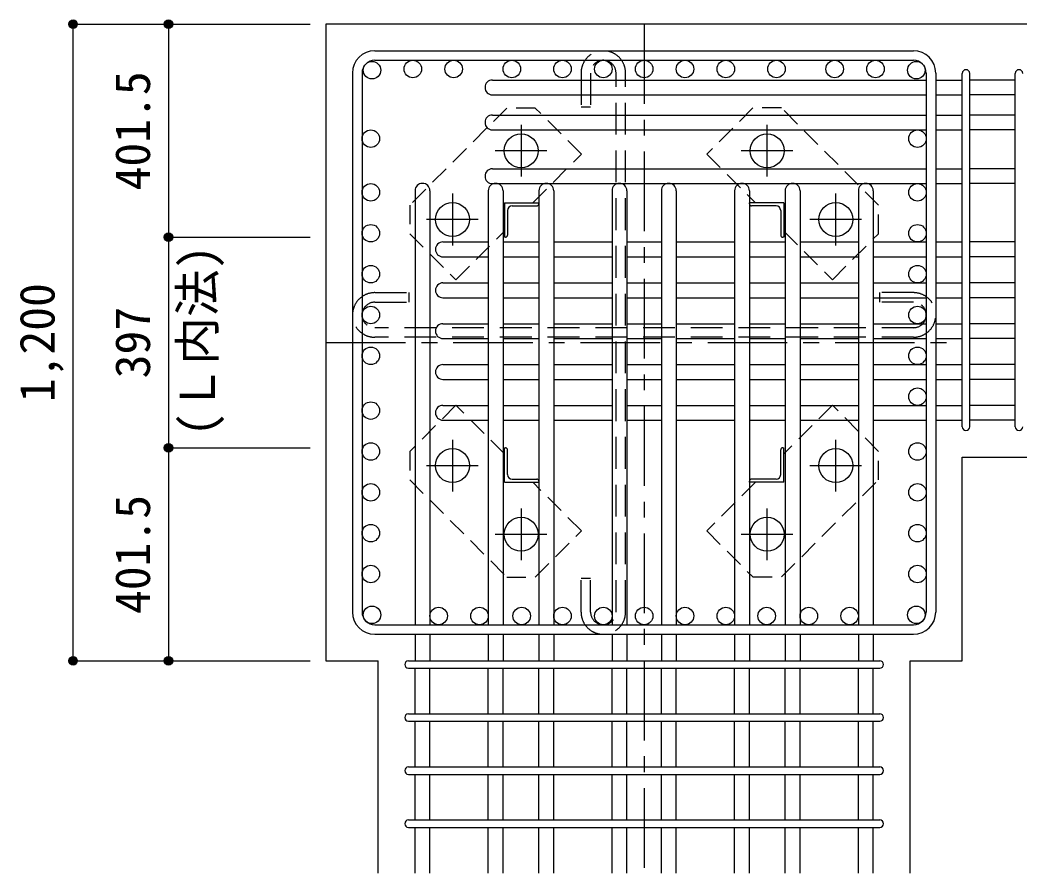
# Model space of a CAD drawing. Units: millimetres at full size, sheet at 1:30. Extents: x -5973 to 5954, y -4195 to 4201.
# Drawn here: x -625 to 1259, y -2526 to -918 of the extents above; entities that cross this region are included whole.
import ezdxf
from ezdxf.enums import TextEntityAlignment as Align

# ---------------------------------------------------------------- set-up
doc = ezdxf.new("R2010")
doc.units = ezdxf.units.MM
doc.header["$LTSCALE"] = 30
doc.header["$PDMODE"] = 32
doc.header["$PDSIZE"] = 15
for name, pattern in [('CHAIN1', [8, 5, -1, 1, -1]), ('DASHED1', [1.8, 1.2, -0.6]), ('DASHED2', [3, 2, -1])]:
    doc.linetypes.add(name, pattern=pattern)
for name, color, linetype in [('0-1_躯体線', 2, 'Continuous'), ('0-2_アンカーボルト', 4, 'CHAIN1'), ('0-3_立上り筋', 3, 'Continuous'), ('0-4_フープ筋', 7, 'Continuous'), ('0-5_基礎梁筋', 7, 'Continuous'), ('0-6_スタラップ筋', 7, 'Continuous'), ('0-7_文字', 4, 'Continuous'), ('0-9_プレート', 4, 'DASHED1'), ('0-A_アングル', 4, 'Continuous'), ('0-C', 7, 'DASHED2'), ('0-D_寸法', 4, 'Continuous')]:
    doc.layers.add(name, color=color, linetype=linetype)
doc.styles.add('ＭＳ ゴシック', font='')
doc.styles.get('ＭＳ ゴシック').set_extended_font_data('MS Gothic')

msp = doc.modelspace()

# ---------------------------------------------------------------- linework, layer by layer
at = {"layer": '0-1_躯体線'}
for p, q in [((1552.44, -926.09), (-47.56, -926.09)), ((-47.56, -926.09), (-47.56, -2126.09)), ((1152.44, -1742.09), (1552.44, -1742.09)), ((1152.44, -2126.09), (1152.44, -1742.09)), ((-47.56, -2126.09), (50.94, -2126.09)), ((50.94, -2526.09), (50.94, -2126.09)), ((1053.94, -2526.09), (1053.94, -2126.09)), ((1053.94, -2126.09), (1152.44, -2126.09))]:
    msp.add_line(p, q, dxfattribs=at)
at = {"layer": '0-2_アンカーボルト'}
for p, q in [((320.44, -1115.89), (320.44, -1213.39)), ((784.44, -1213.39), (784.44, -1115.89)), ((369.24, -1164.59), (271.74, -1164.59)), ((833.14, -1164.59), (735.64, -1164.59)), ((190.94, -1245.39), (190.94, -1342.89)), ((913.94, -1342.89), (913.94, -1245.39)), ((239.74, -1294.09), (142.24, -1294.09)), ((962.64, -1294.09), (865.14, -1294.09)), ((190.94, -1709.29), (190.94, -1806.79)), ((913.94, -1806.79), (913.94, -1709.29)), ((142.24, -1758.09), (239.74, -1758.09)), ((865.14, -1758.09), (962.64, -1758.09)), ((320.44, -1838.79), (320.44, -1936.29)), ((784.44, -1936.29), (784.44, -1838.79)), ((271.74, -1887.59), (369.24, -1887.59)), ((735.64, -1887.59), (833.14, -1887.59))]:
    msp.add_line(p, q, dxfattribs=at)
at = {"layer": '0-2_アンカーボルト', "color": 3, "linetype": 'Continuous'}
for centre in [(320.44, -1164.59), (784.44, -1164.59), (190.94, -1294.09), (913.94, -1294.09), (190.94, -1758.09), (913.94, -1758.09), (320.44, -1887.59), (784.44, -1887.59)]:
    msp.add_circle(centre, 32, dxfattribs=at)
at = {"layer": '0-3_立上り筋'}
for centre in [(39.13, -1012.79), (116.13, -1010.59), (193.13, -1010.59), (302.94, -1010.59), (398.44, -1010.59), (475.44, -1010.59), (552.44, -1010.59), (629.44, -1010.59), (706.44, -1010.59), (801.94, -1010.59), (911.74, -1010.59), (988.74, -1010.59), (1065.74, -1012.79), (36.94, -1141.79), (1067.94, -1141.79), (36.94, -1243.09), (1067.94, -1243.09), (36.94, -1320.09), (1067.94, -1320.09), (36.94, -1397.09), (1067.94, -1397.09), (36.94, -1474.09), (1067.94, -1474.09), (36.94, -1551.09), (1067.94, -1551.09), (1067.94, -1628.09), (36.94, -1654.4), (36.94, -1731.4), (1067.94, -1731.4), (36.94, -1808.4), (1067.94, -1808.4), (36.94, -1885.4), (1067.94, -1885.4), (36.94, -1962.4), (1067.94, -1962.4), (39.13, -2039.4), (164.94, -2041.59), (241.94, -2041.59), (321.44, -2041.59), (398.44, -2041.59), (475.44, -2041.59), (552.44, -2041.59), (629.44, -2041.59), (706.44, -2041.59), (783.44, -2041.59), (862.94, -2041.59), (939.94, -2041.59), (1065.74, -2039.4)]:
    msp.add_circle(centre, 16.5, dxfattribs=at)
at = {"layer": '0-4_フープ筋'}
for p, q in [((44.44, -976.09), (1060.44, -976.09)), ((44.44, -994.09), (1060.44, -994.09)), ((2.44, -1018.09), (2.44, -2034.09)), ((20.44, -1018.09), (20.44, -2034.09)), ((1084.44, -1018.09), (1084.44, -2034.09)), ((1102.44, -1018.09), (1102.44, -2034.09)), ((44.44, -2058.09), (1060.44, -2058.09)), ((44.44, -2076.09), (1060.44, -2076.09))]:
    msp.add_line(p, q, dxfattribs=at)
for centre, radius, start, end in [((44.44, -1018.09), 42, 90, 180), ((1060.44, -1018.09), 42, 0, 90), ((44.44, -1018.09), 24, 90, 180), ((1060.44, -1018.09), 24, 0, 90), ((44.44, -2034.09), 42, 180, 270), ((44.44, -2034.09), 24, 180, 270), ((1060.44, -2034.09), 24, 270, 0), ((1060.44, -2034.09), 42, 270, 0)]:
    msp.add_arc(centre, radius, start, end, dxfattribs=at)
at = {"layer": '0-5_基礎梁筋'}
for p, q in [((266.44, -1031.29), (1084.44, -1031.29)), ((1102.44, -1031.29), (1152.44, -1031.29)), ((1252.44, -1031.29), (1166.44, -1031.29)), ((266.44, -1059.29), (1084.44, -1059.29)), ((1102.44, -1059.29), (1152.44, -1059.29)), ((1252.44, -1059.29), (1166.44, -1059.29)), ((266.44, -1097.29), (1084.44, -1097.29)), ((1102.44, -1097.29), (1152.44, -1097.29)), ((1252.44, -1097.29), (1166.44, -1097.29)), ((266.44, -1125.29), (1084.44, -1125.29)), ((1102.44, -1125.29), (1152.44, -1125.29)), ((1252.44, -1125.29), (1166.44, -1125.29)), ((266.44, -1198.59), (1084.44, -1198.59)), ((1102.44, -1198.59), (1152.44, -1198.59)), ((1252.44, -1198.59), (1166.44, -1198.59)), ((120.44, -1240.09), (120.44, -2058.09)), ((148.44, -1240.09), (148.44, -2058.09)), ((258.44, -1240.09), (258.44, -2058.09)), ((266.44, -1226.59), (1084.44, -1226.59)), ((286.44, -1240.09), (286.44, -2058.09)), ((353.94, -1240.09), (353.94, -2058.09)), ((381.94, -1240.09), (381.94, -2058.09)), ((491.94, -1240.09), (491.94, -2058.09)), ((519.94, -1240.09), (519.94, -2058.09)), ((584.94, -1240.09), (584.94, -2058.09)), ((612.94, -1240.09), (612.94, -2058.09)), ((722.94, -1240.09), (722.94, -2058.09)), ((750.94, -1240.09), (750.94, -2058.09)), ((818.44, -1240.09), (818.44, -2058.09)), ((846.44, -1240.09), (846.44, -2058.09)), ((956.44, -1240.09), (956.44, -2058.09)), ((984.44, -1240.09), (984.44, -2058.09)), ((1102.44, -1226.59), (1152.44, -1226.59)), ((1252.44, -1226.59), (1166.44, -1226.59)), ((172.94, -1336.59), (258.44, -1336.59)), ((286.44, -1336.59), (353.94, -1336.59)), ((381.94, -1336.59), (491.94, -1336.59)), ((519.94, -1336.59), (584.94, -1336.59)), ((612.94, -1336.59), (722.94, -1336.59)), ((750.94, -1336.59), (818.44, -1336.59)), ((846.44, -1336.59), (956.44, -1336.59)), ((984.44, -1336.59), (1084.44, -1336.59)), ((1102.44, -1336.59), (1152.44, -1336.59)), ((1252.44, -1336.59), (1166.44, -1336.59)), ((172.94, -1364.59), (258.44, -1364.59)), ((286.44, -1364.59), (353.94, -1364.59)), ((381.94, -1364.59), (491.94, -1364.59)), ((519.94, -1364.59), (584.94, -1364.59)), ((612.94, -1364.59), (722.94, -1364.59)), ((750.94, -1364.59), (818.44, -1364.59)), ((846.44, -1364.59), (956.44, -1364.59)), ((984.44, -1364.59), (1084.44, -1364.59)), ((1102.44, -1364.59), (1152.44, -1364.59)), ((1252.44, -1364.59), (1166.44, -1364.59)), ((172.94, -1413.59), (258.44, -1413.59)), ((286.44, -1413.59), (353.94, -1413.59)), ((381.94, -1413.59), (491.94, -1413.59)), ((519.94, -1413.59), (584.94, -1413.59)), ((612.94, -1413.59), (722.94, -1413.59)), ((750.94, -1413.59), (818.44, -1413.59)), ((846.44, -1413.59), (956.44, -1413.59)), ((984.44, -1413.59), (1084.44, -1413.59)), ((1102.44, -1413.59), (1152.44, -1413.59)), ((1252.44, -1413.59), (1166.44, -1413.59)), ((172.94, -1441.59), (258.44, -1441.59)), ((286.44, -1441.59), (353.94, -1441.59)), ((381.94, -1441.59), (491.94, -1441.59)), ((519.94, -1441.59), (584.94, -1441.59)), ((612.94, -1441.59), (722.94, -1441.59)), ((750.94, -1441.59), (818.44, -1441.59)), ((846.44, -1441.59), (956.44, -1441.59)), ((984.44, -1441.59), (1084.44, -1441.59)), ((1102.44, -1441.59), (1152.44, -1441.59)), ((1252.44, -1441.59), (1166.44, -1441.59)), ((172.94, -1490.59), (258.44, -1490.59)), ((286.44, -1490.59), (353.94, -1490.59)), ((381.94, -1490.59), (491.94, -1490.59)), ((519.94, -1490.59), (584.94, -1490.59)), ((612.94, -1490.59), (722.94, -1490.59)), ((750.94, -1490.59), (818.44, -1490.59)), ((846.44, -1490.59), (956.44, -1490.59)), ((984.44, -1490.59), (1084.44, -1490.59)), ((1102.44, -1490.59), (1152.44, -1490.59)), ((1252.44, -1490.59), (1166.44, -1490.59)), ((172.94, -1518.59), (258.44, -1518.59)), ((286.44, -1518.59), (353.94, -1518.59)), ((381.94, -1518.59), (491.94, -1518.59)), ((519.94, -1518.59), (584.94, -1518.59)), ((612.94, -1518.59), (722.94, -1518.59)), ((750.94, -1518.59), (818.44, -1518.59)), ((846.44, -1518.59), (956.44, -1518.59)), ((984.44, -1518.59), (1084.44, -1518.59)), ((1102.44, -1518.59), (1152.44, -1518.59)), ((1252.44, -1518.59), (1166.44, -1518.59)), ((172.94, -1567.59), (258.44, -1567.59)), ((286.44, -1567.59), (353.94, -1567.59)), ((381.94, -1567.59), (491.94, -1567.59)), ((519.94, -1567.59), (584.94, -1567.59)), ((612.94, -1567.59), (722.94, -1567.59)), ((750.94, -1567.59), (818.44, -1567.59)), ((846.44, -1567.59), (956.44, -1567.59)), ((984.44, -1567.59), (1084.44, -1567.59)), ((1102.44, -1567.59), (1152.44, -1567.59)), ((1252.44, -1567.59), (1166.44, -1567.59)), ((172.94, -1595.59), (258.44, -1595.59)), ((286.44, -1595.59), (353.94, -1595.59)), ((381.94, -1595.59), (491.94, -1595.59)), ((519.94, -1595.59), (584.94, -1595.59)), ((612.94, -1595.59), (722.94, -1595.59)), ((750.94, -1595.59), (818.44, -1595.59)), ((846.44, -1595.59), (956.44, -1595.59)), ((984.44, -1595.59), (1084.44, -1595.59)), ((1102.44, -1595.59), (1152.44, -1595.59)), ((1252.44, -1595.59), (1166.44, -1595.59)), ((172.94, -1644.59), (258.44, -1644.59)), ((286.44, -1644.59), (353.94, -1644.59)), ((381.94, -1644.59), (491.94, -1644.59)), ((519.94, -1644.59), (584.94, -1644.59)), ((612.94, -1644.59), (722.94, -1644.59)), ((750.94, -1644.59), (818.44, -1644.59)), ((846.44, -1644.59), (956.44, -1644.59)), ((984.44, -1644.59), (1084.44, -1644.59)), ((1102.44, -1644.59), (1152.44, -1644.59)), ((1252.44, -1644.59), (1166.44, -1644.59)), ((172.94, -1672.59), (258.44, -1672.59)), ((286.44, -1672.59), (353.94, -1672.59)), ((381.94, -1672.59), (491.94, -1672.59)), ((519.94, -1672.59), (584.94, -1672.59)), ((612.94, -1672.59), (722.94, -1672.59)), ((750.94, -1672.59), (818.44, -1672.59)), ((846.44, -1672.59), (956.44, -1672.59)), ((984.44, -1672.59), (1084.44, -1672.59)), ((1102.44, -1672.59), (1152.44, -1672.59)), ((1252.44, -1672.59), (1166.44, -1672.59)), ((120.44, -2076.09), (120.44, -2126.09)), ((148.44, -2076.09), (148.44, -2126.09)), ((258.44, -2076.09), (258.44, -2126.09)), ((286.44, -2076.09), (286.44, -2126.09)), ((353.94, -2076.09), (353.94, -2126.09)), ((381.94, -2076.09), (381.94, -2126.09)), ((491.94, -2076.09), (491.94, -2126.09)), ((519.94, -2076.09), (519.94, -2126.09)), ((584.94, -2076.09), (584.94, -2126.09)), ((612.94, -2076.09), (612.94, -2126.09)), ((722.94, -2076.09), (722.94, -2126.09)), ((750.94, -2076.09), (750.94, -2126.09)), ((818.44, -2076.09), (818.44, -2126.09)), ((846.44, -2076.09), (846.44, -2126.09)), ((956.44, -2076.09), (956.44, -2126.09)), ((984.44, -2076.09), (984.44, -2126.09)), ((120.44, -2226.09), (120.44, -2140.09)), ((148.44, -2226.09), (148.44, -2140.09)), ((258.44, -2226.09), (258.44, -2140.09)), ((286.44, -2226.09), (286.44, -2140.09)), ((353.94, -2226.09), (353.94, -2140.09)), ((381.94, -2226.09), (381.94, -2140.09)), ((491.94, -2226.09), (491.94, -2140.09)), ((519.94, -2226.09), (519.94, -2140.09)), ((584.94, -2226.09), (584.94, -2140.09)), ((612.94, -2226.09), (612.94, -2140.09)), ((722.94, -2226.09), (722.94, -2140.09)), ((750.94, -2226.09), (750.94, -2140.09)), ((818.44, -2226.09), (818.44, -2140.09)), ((846.44, -2226.09), (846.44, -2140.09)), ((956.44, -2226.09), (956.44, -2140.09)), ((984.44, -2226.09), (984.44, -2140.09)), ((120.44, -2326.09), (120.44, -2240.09)), ((148.44, -2326.09), (148.44, -2240.09)), ((258.44, -2326.09), (258.44, -2240.09)), ((286.44, -2326.09), (286.44, -2240.09)), ((353.94, -2326.09), (353.94, -2240.09)), ((381.94, -2326.09), (381.94, -2240.09)), ((491.94, -2326.09), (491.94, -2240.09)), ((519.94, -2326.09), (519.94, -2240.09)), ((584.94, -2326.09), (584.94, -2240.09)), ((612.94, -2326.09), (612.94, -2240.09)), ((722.94, -2326.09), (722.94, -2240.09)), ((750.94, -2326.09), (750.94, -2240.09)), ((818.44, -2326.09), (818.44, -2240.09)), ((846.44, -2326.09), (846.44, -2240.09)), ((956.44, -2326.09), (956.44, -2240.09)), ((984.44, -2326.09), (984.44, -2240.09)), ((120.44, -2426.09), (120.44, -2340.09)), ((148.44, -2426.09), (148.44, -2340.09)), ((258.44, -2426.09), (258.44, -2340.09)), ((286.44, -2426.09), (286.44, -2340.09)), ((353.94, -2426.09), (353.94, -2340.09)), ((381.94, -2426.09), (381.94, -2340.09)), ((491.94, -2426.09), (491.94, -2340.09)), ((519.94, -2426.09), (519.94, -2340.09)), ((584.94, -2426.09), (584.94, -2340.09)), ((612.94, -2426.09), (612.94, -2340.09)), ((722.94, -2426.09), (722.94, -2340.09)), ((750.94, -2426.09), (750.94, -2340.09)), ((818.44, -2426.09), (818.44, -2340.09)), ((846.44, -2426.09), (846.44, -2340.09)), ((956.44, -2426.09), (956.44, -2340.09)), ((984.44, -2426.09), (984.44, -2340.09)), ((120.44, -2526.09), (120.44, -2440.09)), ((148.44, -2526.09), (148.44, -2440.09)), ((258.44, -2526.09), (258.44, -2440.09)), ((286.44, -2526.09), (286.44, -2440.09)), ((353.94, -2526.09), (353.94, -2440.09)), ((381.94, -2526.09), (381.94, -2440.09)), ((491.94, -2526.09), (491.94, -2440.09)), ((519.94, -2526.09), (519.94, -2440.09)), ((584.94, -2526.09), (584.94, -2440.09)), ((612.94, -2526.09), (612.94, -2440.09)), ((722.94, -2526.09), (722.94, -2440.09)), ((750.94, -2526.09), (750.94, -2440.09)), ((818.44, -2526.09), (818.44, -2440.09)), ((846.44, -2526.09), (846.44, -2440.09)), ((956.44, -2526.09), (956.44, -2440.09)), ((984.44, -2526.09), (984.44, -2440.09))]:
    msp.add_line(p, q, dxfattribs=at)
for centre, start, end in [((266.44, -1045.29), 90, 270), ((266.44, -1111.29), 90, 270), ((266.44, -1212.59), 90, 270), ((134.44, -1240.09), 0, 180), ((272.44, -1240.09), 0, 180), ((367.94, -1240.09), 0, 180), ((505.94, -1240.09), 0, 180), ((598.94, -1240.09), 0, 180), ((736.94, -1240.09), 0, 180), ((832.44, -1240.09), 0, 180), ((970.44, -1240.09), 0, 180), ((172.94, -1350.59), 90, 270), ((172.94, -1427.59), 90, 270), ((172.94, -1504.59), 90, 270), ((172.94, -1581.59), 90, 270), ((172.94, -1658.59), 90, 270)]:
    msp.add_arc(centre, 14, start, end, dxfattribs=at)
at = {"layer": '0-6_スタラップ筋'}
for p, q in [((1152.44, -1685.09), (1152.44, -1018.79)), ((1166.44, -1685.09), (1166.44, -1018.79)), ((1252.44, -1685.09), (1252.44, -1018.79)), ((107.94, -2126.09), (996.94, -2126.09)), ((107.94, -2140.09), (996.94, -2140.09)), ((107.94, -2226.09), (996.94, -2226.09)), ((107.94, -2240.09), (996.94, -2240.09)), ((107.94, -2326.09), (996.94, -2326.09)), ((107.94, -2340.09), (996.94, -2340.09)), ((107.94, -2426.09), (996.94, -2426.09)), ((107.94, -2440.09), (996.94, -2440.09))]:
    msp.add_line(p, q, dxfattribs=at)
for centre, start, end in [((1159.44, -1018.79), 0, 180), ((1159.44, -1018.79), 0, 180), ((1159.44, -1018.79), 0, 180), ((1159.44, -1018.79), 0, 180), ((1259.44, -1018.79), 0, 180), ((1159.44, -1685.09), 180, 0), ((1159.44, -1685.09), 180, 0), ((1159.44, -1685.09), 180, 0), ((1159.44, -1685.09), 180, 0), ((1259.44, -1685.09), 180, 0), ((107.94, -2133.09), 90, 270), ((107.94, -2133.09), 90, 270), ((107.94, -2133.09), 90, 270), ((107.94, -2133.09), 90, 270), ((996.94, -2133.09), 270, 90), ((996.94, -2133.09), 270, 90), ((996.94, -2133.09), 270, 90), ((996.94, -2133.09), 270, 90), ((107.94, -2233.09), 90, 270), ((996.94, -2233.09), 270, 90), ((107.94, -2333.09), 90, 270), ((996.94, -2333.09), 270, 90), ((107.94, -2433.09), 90, 270), ((996.94, -2433.09), 270, 90)]:
    msp.add_arc(centre, 7, start, end, dxfattribs=at)
at = {"layer": '0-9_プレート'}
for points in [[(342.64, -1262.59), (434.24, -1170.99), (347.24, -1084.09), (293.54, -1084.09), (110.34, -1267.19)], [(811.34, -1083.99), (757.64, -1083.99), (670.64, -1170.99), (762.24, -1262.59)], [(815.94, -1316.29), (907.54, -1407.89), (994.44, -1320.89), (994.44, -1267.19), (811.34, -1083.99)], [(110.34, -1267.19), (110.34, -1320.89), (197.34, -1407.89), (288.94, -1316.29)], [(288.94, -1735.89), (197.34, -1644.29), (110.44, -1731.29), (110.44, -1784.99), (293.54, -1968.19)], [(994.54, -1784.99), (994.54, -1731.29), (907.54, -1644.29), (815.94, -1735.89)], [(293.54, -1968.19), (347.24, -1968.19), (434.24, -1881.19), (342.64, -1789.59)], [(762.24, -1789.59), (670.64, -1881.19), (757.64, -1968.09), (811.34, -1968.09), (994.54, -1784.99)]]:
    msp.add_lwpolyline(points, dxfattribs=at)
at = {"layer": '0-A_アングル'}
for p, q in [((288.94, -1262.59), (353.94, -1262.59)), ((288.94, -1262.59), (288.94, -1327.59)), ((294.94, -1277.09), (294.94, -1323.59)), ((303.44, -1268.59), (349.94, -1268.59)), ((353.94, -1262.59), (353.94, -1264.59)), ((815.94, -1262.59), (750.94, -1262.59)), ((750.94, -1264.59), (750.94, -1262.59)), ((801.44, -1268.59), (754.94, -1268.59)), ((809.94, -1277.09), (809.94, -1323.59)), ((815.94, -1262.59), (815.94, -1327.59)), ((290.94, -1327.59), (288.94, -1327.59)), ((815.94, -1327.59), (813.94, -1327.59)), ((288.94, -1724.59), (290.94, -1724.59)), ((288.94, -1789.59), (288.94, -1724.59)), ((294.94, -1775.09), (294.94, -1728.59)), ((809.94, -1775.09), (809.94, -1728.59)), ((813.94, -1724.59), (815.94, -1724.59)), ((815.94, -1789.59), (815.94, -1724.59)), ((288.94, -1789.59), (353.94, -1789.59)), ((303.44, -1783.59), (349.94, -1783.59)), ((353.94, -1787.59), (353.94, -1789.59)), ((750.94, -1789.59), (750.94, -1787.59)), ((815.94, -1789.59), (750.94, -1789.59)), ((801.44, -1783.59), (754.94, -1783.59))]:
    msp.add_line(p, q, dxfattribs=at)
for centre, radius, start, end in [((303.44, -1277.09), 8.5, 90, 180), ((349.94, -1264.59), 4, 270, 0), ((754.94, -1264.59), 4, 180, 270), ((801.44, -1277.09), 8.5, 0, 90), ((290.94, -1323.59), 4, 270, 0), ((813.94, -1323.59), 4, 180, 270), ((290.94, -1728.59), 4, 0, 90), ((813.94, -1728.59), 4, 90, 180), ((303.44, -1775.09), 8.5, 180, 270), ((349.94, -1787.59), 4, 0, 90), ((754.94, -1787.59), 4, 90, 180), ((801.44, -1775.09), 8.5, 270, 0)]:
    msp.add_arc(centre, radius, start, end, dxfattribs=at)
at = {"layer": '0-C'}
for p, q in [((433.44, -1018.09), (433.44, -1082.09)), ((451.44, -1018.09), (451.44, -1082.09)), ((499.44, -2034.09), (499.44, -1018.09)), ((517.44, -2034.09), (517.44, -1018.09)), ((433.44, -1082.09), (451.44, -1082.09)), ((44.44, -1432.09), (108.44, -1432.09)), ((44.44, -1450.09), (108.44, -1450.09)), ((108.44, -1432.09), (108.44, -1450.09)), ((996.44, -1432.09), (996.44, -1450.09)), ((1060.44, -1432.09), (996.44, -1432.09)), ((1060.44, -1450.09), (996.44, -1450.09)), ((1060.44, -1498.09), (44.44, -1498.09)), ((1060.44, -1516.09), (44.44, -1516.09)), ((451.44, -2034.09), (451.44, -1970.09))]:
    msp.add_line(p, q, dxfattribs=at)
msp.add_lwpolyline([(433.44, -2034.09), (433.44, -1970.09), (451.44, -1970.09)], dxfattribs=at)
for centre, radius, start, end in [((475.44, -1018.09), 42, 0, 180), ((475.44, -1018.09), 24, 0, 180), ((44.44, -1474.09), 42, 90, 270), ((44.44, -1474.09), 24, 90, 270), ((1060.44, -1474.09), 42, 270, 90), ((1060.44, -1474.09), 24, 270, 90), ((475.44, -2034.09), 42, 180, 0), ((475.44, -2034.09), 24, 180, 0)]:
    msp.add_arc(centre, radius, start, end, dxfattribs=at)
at = {"layer": '0-D_寸法'}
for p, q in [((-524.6, -926.09), (-344.6, -926.09)), ((-524.6, -926.09), (-344.6, -926.09)), ((-524.6, -2126.09), (-524.6, -926.09)), ((-344.6, -926.09), (-344.6, -1327.59)), ((-344.6, -926.09), (-77.56, -926.09)), ((-344.6, -1327.59), (-77.56, -1327.59)), ((-344.6, -1327.59), (-344.6, -1724.59)), ((-344.6, -1724.59), (-77.56, -1724.59)), ((-344.6, -1724.59), (-344.6, -2126.09)), ((-524.6, -2126.09), (-344.6, -2126.09)), ((-344.6, -2126.09), (-77.56, -2126.09)), ((-344.6, -2126.09), (-77.56, -2126.09))]:
    msp.add_line(p, q, dxfattribs=at)
at = {"layer": '0-D_寸法', "linetype": 'CHAIN1'}
for p, q in [((552.44, -926.09), (552.44, -2526.09)), ((-47.56, -1526.09), (1152.44, -1526.09))]:
    msp.add_line(p, q, dxfattribs=at)
at = {"layer": '0-D_寸法'}
for centre, radius in [((-524.6, -926.09), 8), ((-524.6, -926.09), 7.2), ((-524.6, -926.09), 6.4), ((-524.6, -926.09), 5.6), ((-524.6, -926.09), 4.8), ((-524.6, -926.09), 4), ((-524.6, -926.09), 3.2), ((-344.6, -926.09), 8), ((-344.6, -926.09), 7.2), ((-344.6, -926.09), 6.4), ((-344.6, -926.09), 5.6), ((-344.6, -926.09), 4.8), ((-344.6, -926.09), 4), ((-344.6, -926.09), 3.2), ((-524.6, -926.09), 2.4), ((-524.6, -926.09), 1.6), ((-524.6, -926.09), 0.8), ((-344.6, -926.09), 2.4), ((-344.6, -926.09), 1.6), ((-344.6, -926.09), 0.8), ((-344.6, -1327.59), 8), ((-344.6, -1327.59), 7.2), ((-344.6, -1327.59), 6.4), ((-344.6, -1327.59), 5.6), ((-344.6, -1327.59), 4.8), ((-344.6, -1327.59), 4), ((-344.6, -1327.59), 3.2), ((-344.6, -1327.59), 2.4), ((-344.6, -1327.59), 1.6), ((-344.6, -1327.59), 0.8), ((-344.6, -1724.59), 8), ((-344.6, -1724.59), 7.2), ((-344.6, -1724.59), 6.4), ((-344.6, -1724.59), 5.6), ((-344.6, -1724.59), 4.8), ((-344.6, -1724.59), 4), ((-344.6, -1724.59), 3.2), ((-344.6, -1724.59), 2.4), ((-344.6, -1724.59), 1.6), ((-344.6, -1724.59), 0.8), ((-524.6, -2126.09), 8), ((-524.6, -2126.09), 7.2), ((-524.6, -2126.09), 6.4), ((-524.6, -2126.09), 5.6), ((-524.6, -2126.09), 4.8), ((-524.6, -2126.09), 4), ((-524.6, -2126.09), 3.2), ((-524.6, -2126.09), 2.4), ((-524.6, -2126.09), 1.6), ((-524.6, -2126.09), 0.8), ((-344.6, -2126.09), 8), ((-344.6, -2126.09), 7.2), ((-344.6, -2126.09), 6.4), ((-344.6, -2126.09), 5.6), ((-344.6, -2126.09), 4.8), ((-344.6, -2126.09), 4), ((-344.6, -2126.09), 3.2), ((-344.6, -2126.09), 2.4), ((-344.6, -2126.09), 1.6), ((-344.6, -2126.09), 0.8)]:
    msp.add_circle(centre, radius, dxfattribs=at)
at = {"layer": '0-D_寸法', "color": 7}
for p in [(-524.6, -926.09), (-344.6, -926.09), (-344.6, -1327.59), (-344.6, -1724.59), (-524.6, -2126.09), (-344.6, -2126.09)]:
    msp.add_point(p, dxfattribs=at)

# ---------------------------------------------------------------- texts
at = {"layer": '0-7_文字', "style": 'ＭＳ ゴシック'}
msp.add_text('(Ｌ内法)', height=65.98, rotation=90, dxfattribs=at).set_placement((-237.36, -1702.88), align=Align.BOTTOM_LEFT)
at = {"layer": '0-D_寸法', "style": 'ＭＳ ゴシック'}
for s, p in [('401.5', (-359.6, -1239.34)), ('1,200', (-539.6, -1638.59)), ('397', (-359.6, -1593.59)), ('401.5', (-359.6, -2037.84))]:
    msp.add_text(s, height=65.98, rotation=90, dxfattribs=at).set_placement(p, align=Align.BOTTOM_LEFT)

doc.saveas('drawing.dxf')
